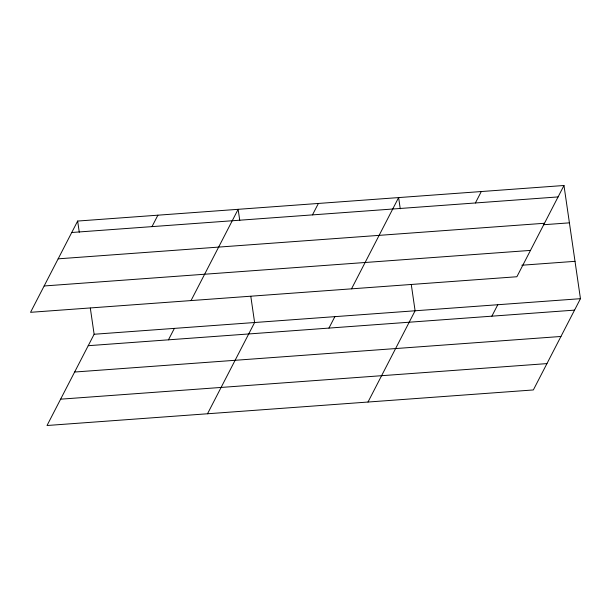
<?xml version="1.0" encoding="UTF-8"?>
<svg xmlns="http://www.w3.org/2000/svg" width="611" height="611" viewBox="0 0 611 611"><rect width="100%" height="100%" fill="white"/><g stroke="black" fill="none" stroke-linecap="round" stroke-linejoin="round"><path stroke-width="0.92" d="M77.65 221.052L30.55 312.313L516.875 276.745L563.976 185.492L77.65 221.052L79.285 232.264M90.321 308.104L94.125 334.255L47.024 425.508L533.35 389.948L580.45 298.687L563.976 185.492M151.994 226.628L157.898 215.187M168.46 339.823L174.364 328.39M191.037 300.574L238.137 209.321L239.772 220.525M207.511 413.777L254.611 322.516L250.808 296.366M312.481 214.889L318.384 203.448M328.955 328.092L334.859 316.651M351.524 288.835L398.624 197.582L400.258 208.786M367.998 402.038L415.098 310.785L411.295 284.634M475.396 202.974L481.3 191.533M491.87 316.177L497.774 304.736M71.747 232.493L558.072 196.925M58.152 258.835L544.477 223.267M543.752 224.718L569.414 222.847M44.145 285.971L530.47 250.403M521.794 265.227L575.012 261.332M94.125 334.255L580.45 298.687M88.221 345.696L574.546 310.128M74.626 372.03L560.951 336.47M60.619 399.174L546.944 363.606"/></g></svg>
